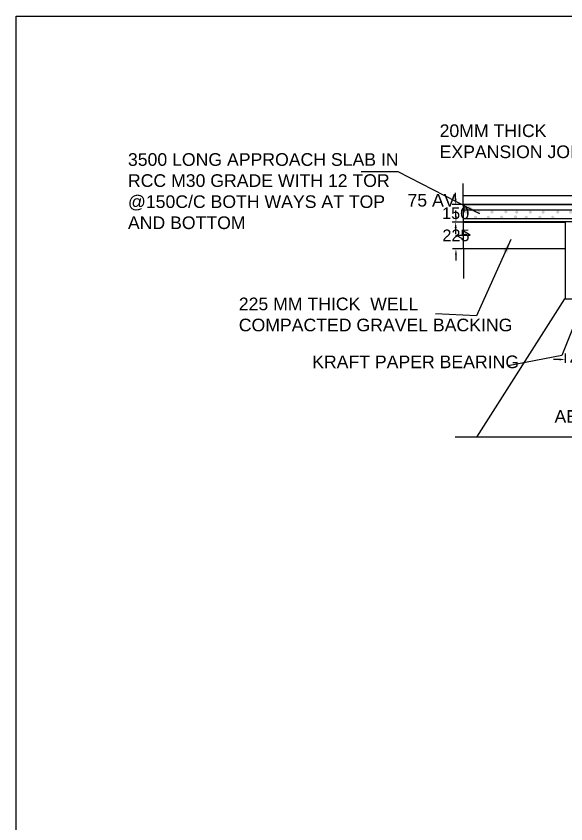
# Model space of a CAD drawing. Header units: metres. Extents: x -52 to 450, y 222 to 479.
# Drawn here: x -51.63 to -23.33, y 255.41 to 296.95 of the extents above; entities that cross this region are included whole.
import ezdxf

# ---------------------------------------------------------------- set-up
doc = ezdxf.new("R2010")
doc.units = ezdxf.units.M
doc.header["$MEASUREMENT"] = 0
for name, color, linetype in [('DIMENSION', 255, 'Continuous'), ('DRAWING', 7, 'Continuous'), ('HATCH', 7, 'Continuous'), ('TEXT', 255, 'Continuous')]:
    doc.layers.add(name, color=color, linetype=linetype)
doc.styles.get("Standard").update_dxf_attribs({"font": 'arial.ttf'})
doc.styles.add('TIMES NEW ROMAN', font='times.ttf')
doc.dimstyles.new('dig', dxfattribs={"dimtxt": 0.5, "dimasz": 0.3, "dimexe": 0.18, "dimexo": 0.0625, "dimgap": 0.09, "dimtad": 0, "dimtih": 1, "dimtoh": 1, "dimdec": 4, "dimzin": 0, "dimdsep": 46, "dimtxsty": 'Standard', "dimcen": 0, "dimadec": 0, "dimazin": 0, "dimtfac": 1, "dimtdec": 4, "dimtofl": 0, "dimtmove": 0, "dimatfit": 3, "dimldrblk": 'ARCHTICK', "dimfxl": 1, "dimtolj": 1, "dimtzin": 0, "dimarcsym": 0})
doc.dimstyles.new('ISO-25', dxfattribs={"dimtxt": 0.636364, "dimasz": 0.703125, "dimexe": 1.25, "dimexo": 0.625, "dimtad": 0, "dimtih": 1, "dimtoh": 1, "dimlfac": 100, "dimtxsty": 'TIMES NEW ROMAN', "dimcen": 2.5, "dimadec": 0, "dimazin": 0, "dimtfac": 1, "dimtmove": 0, "dimatfit": 3, "dimfxl": 1, "dimarcsym": 0})

# ---------------------------------------------------------------- blocks, each defined once
blk = doc.blocks.new('*D62')
at = {"layer": 'Defpoints', "color": 0, "ltscale": 0.02, "transparency": 16777216}
for p in [(-23.371, 279.661), (-21.485, 279.523), (-21.485, 279.289)]:
    blk.add_point(p, dxfattribs=at)
at = {"layer": 'DIMENSION', "color": 0, "lineweight": -2, "ltscale": 0.02, "transparency": 16777216}
for p, q in [((-23.371, 279.599), (-23.371, 279.109)), ((-23.671, 279.289), (-23.971, 279.289)), ((-21.485, 279.46), (-21.485, 279.109)), ((-21.185, 279.289), (-20.885, 279.289))]:
    blk.add_line(p, q, dxfattribs=at)
at = {"layer": 'DIMENSION', "color": 0, "ltscale": 0.02, "transparency": 16777216}
for points in [[(-23.671, 279.339), (-23.671, 279.239), (-23.371, 279.289)], [(-21.185, 279.339), (-21.185, 279.239), (-21.485, 279.289)]]:
    blk.add_solid(points, dxfattribs=at)
at = {"layer": 'DIMENSION', "color": 0, "ltscale": 0.02, "transparency": 16777216, "insert": (-22.428, 279.289), "char_height": 0.6, "attachment_point": 5}
blk.add_mtext('\\A1;490', dxfattribs=at)
blk = doc.blocks.new('_ArchTick')
at = {"color": 0, "linetype": 'ByBlock', "const_width": 0.15}
blk.add_lwpolyline([(-0.5, -0.5), (0.5, 0.5)], dxfattribs=at)
blk = doc.blocks.new('*D72')
at = {"layer": 'Defpoints', "color": 0, "ltscale": 0.02, "transparency": 16777216}
for p in [(-28.624, 287.259), (-29.004, 286.359), (-28.624, 286.359)]:
    blk.add_point(p, dxfattribs=at)
at = {"layer": 'DIMENSION', "color": 0, "lineweight": -2, "ltscale": 0.02, "transparency": 16777216}
for p, q in [((-29.004, 287.559), (-29.004, 287.859)), ((-28.686, 287.259), (-29.184, 287.259)), ((-28.686, 286.359), (-29.184, 286.359)), ((-29.004, 286.059), (-29.004, 285.759))]:
    blk.add_line(p, q, dxfattribs=at)
at = {"layer": 'DIMENSION', "color": 0, "ltscale": 0.02, "transparency": 16777216}
for points in [[(-29.054, 287.559), (-28.954, 287.559), (-29.004, 287.259)], [(-29.054, 286.059), (-28.954, 286.059), (-29.004, 286.359)]]:
    blk.add_solid(points, dxfattribs=at)
at = {"layer": 'DIMENSION', "color": 0, "ltscale": 0.02, "transparency": 16777216, "insert": (-29.004, 286.809), "char_height": 0.6, "attachment_point": 5}
blk.add_mtext('\\A1;150', dxfattribs=at)
blk = doc.blocks.new('*D73')
at = {"layer": 'Defpoints', "color": 0, "ltscale": 0.02, "transparency": 16777216}
for p in [(-28.593, 286.359), (-28.989, 284.979), (-28.593, 284.979)]:
    blk.add_point(p, dxfattribs=at)
at = {"layer": 'DIMENSION', "color": 0, "lineweight": -2, "ltscale": 0.02, "transparency": 16777216}
for p, q in [((-28.989, 286.659), (-28.989, 286.959)), ((-28.655, 286.359), (-29.169, 286.359)), ((-28.655, 284.979), (-29.169, 284.979)), ((-28.989, 284.679), (-28.989, 284.379))]:
    blk.add_line(p, q, dxfattribs=at)
at = {"layer": 'DIMENSION', "color": 0, "ltscale": 0.02, "transparency": 16777216}
for points in [[(-29.039, 286.659), (-28.939, 286.659), (-28.989, 286.359)], [(-29.039, 284.679), (-28.939, 284.679), (-28.989, 284.979)]]:
    blk.add_solid(points, dxfattribs=at)
at = {"layer": 'DIMENSION', "color": 0, "ltscale": 0.02, "transparency": 16777216, "insert": (-28.989, 285.669), "char_height": 0.6, "attachment_point": 5}
blk.add_mtext('\\A1;225', dxfattribs=at)

msp = doc.modelspace()

# ---------------------------------------------------------------- hatches: boundary and pattern name
at = {"layer": 'HATCH'}
h = msp.add_hatch(color=256, dxfattribs=at)
h.paths.add_polyline_path([(-28.39218, 286.86494, 1), (-28.55746, 286.86494, 0.41347856), (-28.47503, 286.7823), (-28.47461, 286.7823, 0.41347856)])
h.paths.add_polyline_path([(-27.89614, 286.86494, 0.41347856), (-27.81371, 286.7823), (-27.81329, 286.7823, 0.41347856), (-27.73086, 286.86494, 1)])
h.paths.add_polyline_path([(-27.21497, 286.87273, 1), (-27.04969, 286.87273, 1)])
h.paths.add_polyline_path([(-26.50074, 286.88595, 1), (-26.33546, 286.88595, 1)])
h.paths.add_polyline_path([(-25.94453, 286.86494, 0.41347856), (-25.8621, 286.7823), (-25.86168, 286.7823, 0.41347856), (-25.77925, 286.86494, 1)])
h.paths.add_polyline_path([(-25.24352, 286.86494, 0.41347856), (-25.16108, 286.7823), (-25.16067, 286.7823, 0.41347856), (-25.07824, 286.86494, 1)])
h.paths.add_polyline_path([(-24.58219, 286.86494, 0.41347856), (-24.49976, 286.7823), (-24.49935, 286.7823, 0.41347856), (-24.41691, 286.86494, 1)])
h = msp.add_hatch(color=256, dxfattribs=at)
h.paths.add_polyline_path([(-27.89947, 286.60059, 1), (-28.06475, 286.60059, 0.41347856), (-27.98232, 286.51795), (-27.98191, 286.51795, 0.41347856)])
h.paths.add_polyline_path([(-27.40343, 286.60059, 0.41347856), (-27.321, 286.51795), (-27.32058, 286.51795, 0.41347856), (-27.23815, 286.60059, 1)])
h.paths.add_polyline_path([(-26.72226, 286.60838, 1), (-26.55698, 286.60838, 1)])
h.paths.add_polyline_path([(-26.00803, 286.62159, 1), (-25.84276, 286.62159, 1)])
h.paths.add_polyline_path([(-25.45182, 286.60059, 0.41347856), (-25.36939, 286.51795), (-25.36897, 286.51795, 0.41347856), (-25.28654, 286.60059, 1)])
h.paths.add_polyline_path([(-24.75081, 286.60059, 0.41347856), (-24.66838, 286.51795), (-24.66796, 286.51795, 0.41347856), (-24.58553, 286.60059, 1)])
h.paths.add_polyline_path([(-24.08948, 286.60059, 0.41347856), (-24.00705, 286.51795), (-24.00664, 286.51795, 0.41347856), (-23.9242, 286.60059, 1)])
h = msp.add_hatch(color=256, dxfattribs=at)
h.paths.add_polyline_path([(-23.6659, 286.86983, 1), (-23.83118, 286.86983, 0.41347856), (-23.74874, 286.78719), (-23.74833, 286.78719, 0.41347856)])
h.paths.add_polyline_path([(-23.16985, 286.86983, 0.41347856), (-23.08742, 286.78719), (-23.087, 286.78719, 0.41347856), (-23.00457, 286.86983, 1)])
h.paths.add_polyline_path([(-22.48868, 286.87762, 1), (-22.32341, 286.87762, 1)])
h.paths.add_polyline_path([(-21.77446, 286.89083, 1), (-21.60918, 286.89083, 1)])
h.paths.add_polyline_path([(-21.21824, 286.86983, 0.41347856), (-21.13581, 286.78719), (-21.13539, 286.78719, 0.41347856), (-21.05296, 286.86983, 1)])
h.paths.add_polyline_path([(-20.51723, 286.86983, 0.41347856), (-20.4348, 286.78719), (-20.43438, 286.78719, 0.41347856), (-20.35195, 286.86983, 1)])
h.paths.add_polyline_path([(-19.85591, 286.86983, 0.41347856), (-19.77347, 286.78719), (-19.77306, 286.78719, 0.41347856), (-19.69063, 286.86983, 1)])

# ---------------------------------------------------------------- linework, layer by layer
at = {"layer": 'DIMENSION', "ltscale": 0.02}
msp.add_lwpolyline([(56.46593, 221.91126), (-51.62706, 221.91126), (-51.62706, 296.94642), (56.46593, 296.94642)], close=True, dxfattribs=at)
at = {"layer": 'DRAWING'}
for points in [[(-28.624, 287.71784), (-28.624, 288.34195)], [(-28.59269, 285.46521), (-28.99087, 285.69021), (-28.25668, 285.69021), (-28.59269, 285.8813)], [(-28.59269, 284.97944), (-28.59269, 283.44743)], [(-23.37135, 284.97944), (-23.37135, 282.4117)], [(-23.39607, 282.4117), (-18.72246, 282.4117), (-13.72644, 275.34365), (-21.0529, 275.32087), (-21.42052, 274.53502), (-21.42052, 276.07324), (-21.80747, 275.2917), (-29.02545, 275.2917)], [(-23.39607, 282.4117), (-27.92714, 275.2917)]]:
    msp.add_lwpolyline(points, dxfattribs=at)
for points in [[(-28.624, 287.71784), (-21.48703, 287.71784), (-21.48703, 287.25852), (-28.624, 287.25852)], [(-28.60605, 287.25852), (-21.48703, 287.25852), (-21.48703, 286.36387), (-28.60605, 286.36387)], [(-28.59269, 286.35903), (-23.37135, 286.35903), (-23.37135, 284.97944), (-28.59269, 284.97944)]]:
    msp.add_lwpolyline(points, close=True, dxfattribs=at)
at = {"layer": 'DRAWING', "ltscale": 0.02}
for points in [[(-28.55746, 286.86929), (-28.55746, 287.1852)], [(-21.48703, 286.97215), (-28.55746, 286.97215)], [(-21.53562, 286.51795), (-28.60605, 286.51795)]]:
    msp.add_lwpolyline(points, dxfattribs=at)

# ---------------------------------------------------------------- texts
at = {"layer": 'TEXT', "attachment_point": 1}
for s, insert, char_height, width in [('20MM THICK EXPANSION JOINT', (-29.82965, 291.3799), 0.6502241, 8.1649069), ('3500 LONG APPROACH SLAB IN RCC M30 GRADE WITH 12 TOR @150C/C BOTH WAYS AT TOP AND BOTTOM ', (-45.87265, 289.89882), 0.6502241, 15.149741), ('75 AV', (-31.48152, 287.8054), 0.650224, 10.7500532), ('225 MM THICK  WELL COMPACTED GRAVEL BACKING', (-40.16622, 282.47202), 0.6502241, 14.2758321), ('KRAFT PAPER BEARING', (-36.38968, 279.49174), 0.6502241, 10.7500532), ('ABUTMENTS', (-23.91805, 276.68444), 0.650224, 2.1150733)]:
    msp.add_mtext(s, dxfattribs=dict(at, insert=insert, char_height=char_height, width=width))

# ---------------------------------------------------------------- dimensions: what is measured, and where the dimension line sits
at = {"layer": 'DIMENSION', "ltscale": 0.02}
for base, p1, p2, text, picture, middle in [((-29.00419, 286.35903), (-28.624, 287.25852), (-28.624, 286.35903), '150', '*D72', (-29.00419, 286.80877)), ((-28.98919, 284.97944), (-28.59269, 286.35903), (-28.59269, 284.97944), '225', '*D73', (-28.98919, 285.66924))]:
    dim = msp.add_linear_dim(base=base, p1=p1, p2=p2, angle=90, text=text, dimstyle='dig', override={"dimtxt": 0.6}, dxfattribs=at)
    dim.commit()
    dim.dimension.update_dxf_attribs({"geometry": picture, "text_midpoint": middle})
dim = msp.add_linear_dim(base=(-21.48468, 279.28884), p1=(-23.37135, 279.66124), p2=(-21.48468, 279.52293), text='490', dimstyle='dig', override={"dimtxt": 0.6}, dxfattribs=at)
dim.commit()
dim.dimension.update_dxf_attribs({"geometry": '*D62', "text_midpoint": (-22.42802, 279.28884)})

# ---------------------------------------------------------------- leaders
at = {"layer": 'TEXT', "ltscale": 0.02}
for points in [[(-27.75591, 286.77221), (-31.96796, 288.94004), (-33.86493, 288.94004)], [(-26.16124, 285.4555), (-27.9266, 281.5306), (-30.03366, 281.64437)], [(-21.78521, 283.90366), (-23.53257, 279.49174), (-26.29603, 278.95489)]]:
    msp.add_leader(points, dimstyle='ISO-25', override={"dimgap": 0.625, "dimtad": 0}, dxfattribs=at)

doc.saveas('drawing.dxf')
